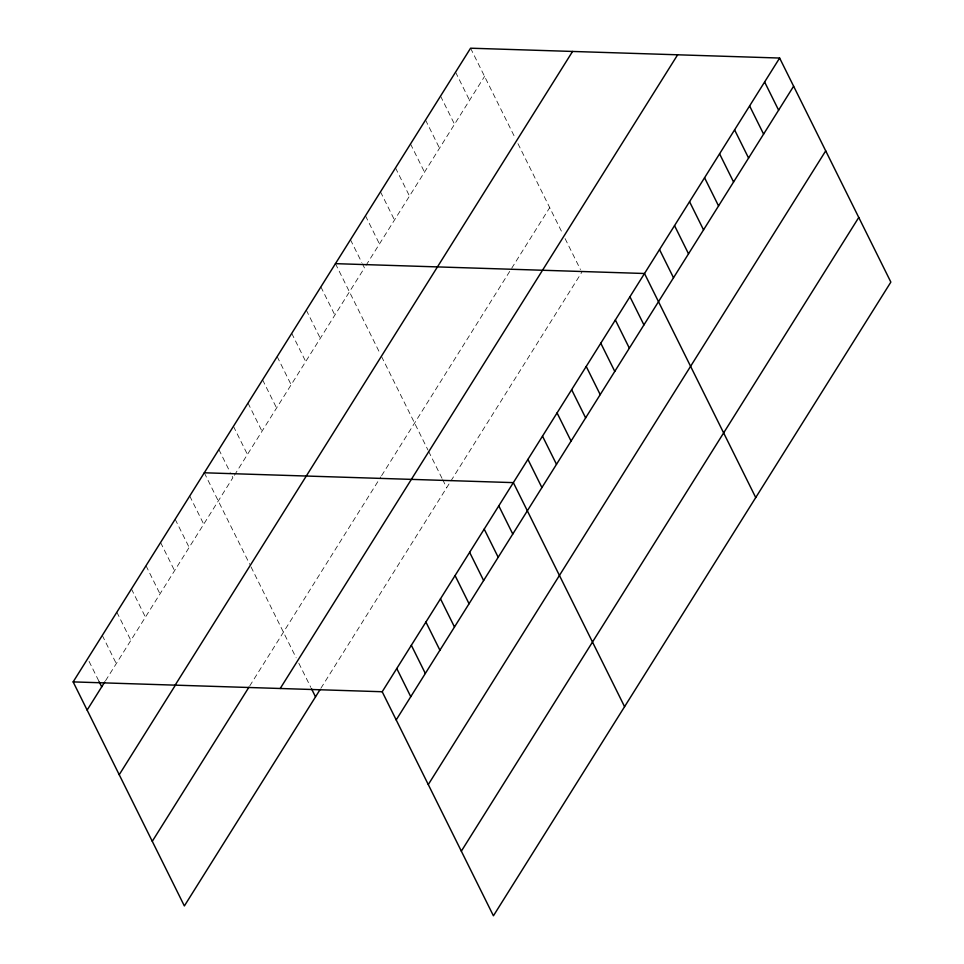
<?xml version="1.0" encoding="UTF-8"?>
<svg xmlns="http://www.w3.org/2000/svg" width="964" height="964" viewBox="0 0 964 964"><rect width="100%" height="100%" fill="white"/><g stroke="black" fill="none" stroke-linecap="round" stroke-linejoin="round"><path stroke-width="0.72" stroke-dasharray="4.82 3.62" d="M105.546 680.741L232.866 477.722L230.866 473.698M234.397 475.276L364.452 267.908L362.452 263.871M366.031 265.377L484.567 76.385M249.688 686.006L380.84 476.879M381.611 475.662L549.709 207.622M320.892 688.272L581.798 272.258M470.577 48.2L515.318 138.322M517.957 143.636L562.41 233.204M565.085 238.59L580.461 269.558M455.562 72.143L469.552 100.328M440.548 96.075L454.538 124.26M425.534 120.018L439.524 148.203M410.519 143.961L424.509 172.146M395.505 167.905L409.495 196.078M380.491 191.836L394.481 220.021M365.477 215.779L379.467 243.964M350.462 239.723L361.789 262.533M335.448 263.654L380.19 353.788M381.527 356.475L427.956 450.007M428.618 451.357L441.994 478.289M442.657 479.638L446.669 487.712M320.879 286.898L334.87 315.083M306.311 310.131L320.301 338.316M291.731 333.363L305.721 361.548M277.162 356.608L291.152 384.781M262.594 379.84L276.584 408.025M248.013 403.073L262.003 431.257M233.445 426.305L247.435 454.49M218.876 449.549L230.191 472.36M204.296 472.782L249.712 564.253M251.026 566.904L296.129 657.785M298.804 663.172L310.842 687.404M189.727 496.014L203.717 524.199M175.159 519.247L189.149 547.432M160.578 542.491L174.568 570.676M146.01 565.723L160 593.908M131.441 588.956L145.431 617.141M116.861 612.2L130.851 640.373M102.292 635.433L116.283 663.618M89.05 661.352L99.039 681.476"/><path stroke-width="1.45" d="M320.12 689.501L184.365 905.955L73.144 681.897L470.577 48.2L779.635 58.045L890.856 282.103L493.423 915.8L382.202 691.742L779.635 58.045M87.134 710.082L104.775 681.958M175.135 685.151L572.568 51.454M119.223 774.719L175.207 685.452M152.276 841.319L248.917 687.224M280.211 688.501L677.644 54.791M396.192 719.927L793.625 86.23M428.281 784.563L825.714 150.866M461.334 851.164L858.767 217.454M335.448 263.654L644.506 273.499L755.728 497.557M204.296 472.782L513.354 482.627L624.576 706.672M73.144 681.897L382.202 691.742M764.621 81.988L778.611 110.161M749.606 105.92L763.596 134.104M734.592 129.863L748.582 158.048M719.578 153.806L733.568 181.991M704.564 177.738L718.554 205.922M689.549 201.681L703.539 229.866M674.535 225.624L688.525 253.809M659.521 249.568L673.511 277.74M629.938 296.743L643.928 324.916M615.357 319.976L629.347 348.161M600.789 343.208L614.779 371.393M586.22 366.441L600.211 394.625M571.64 389.685L585.63 417.87M557.072 412.917L571.062 441.102M542.503 436.15L556.493 464.335M527.923 459.394L541.913 487.567M498.786 505.859L512.776 534.044M484.205 529.091L498.195 557.276M469.637 552.336L483.627 580.521M455.068 575.568L469.058 603.753M440.488 598.801L454.478 626.986M425.919 622.045L439.909 650.218M411.351 645.278L425.341 673.462M396.77 668.51L410.76 696.695M311.505 688.754L315.517 696.839M99.039 681.476L101.714 686.85"/></g></svg>
